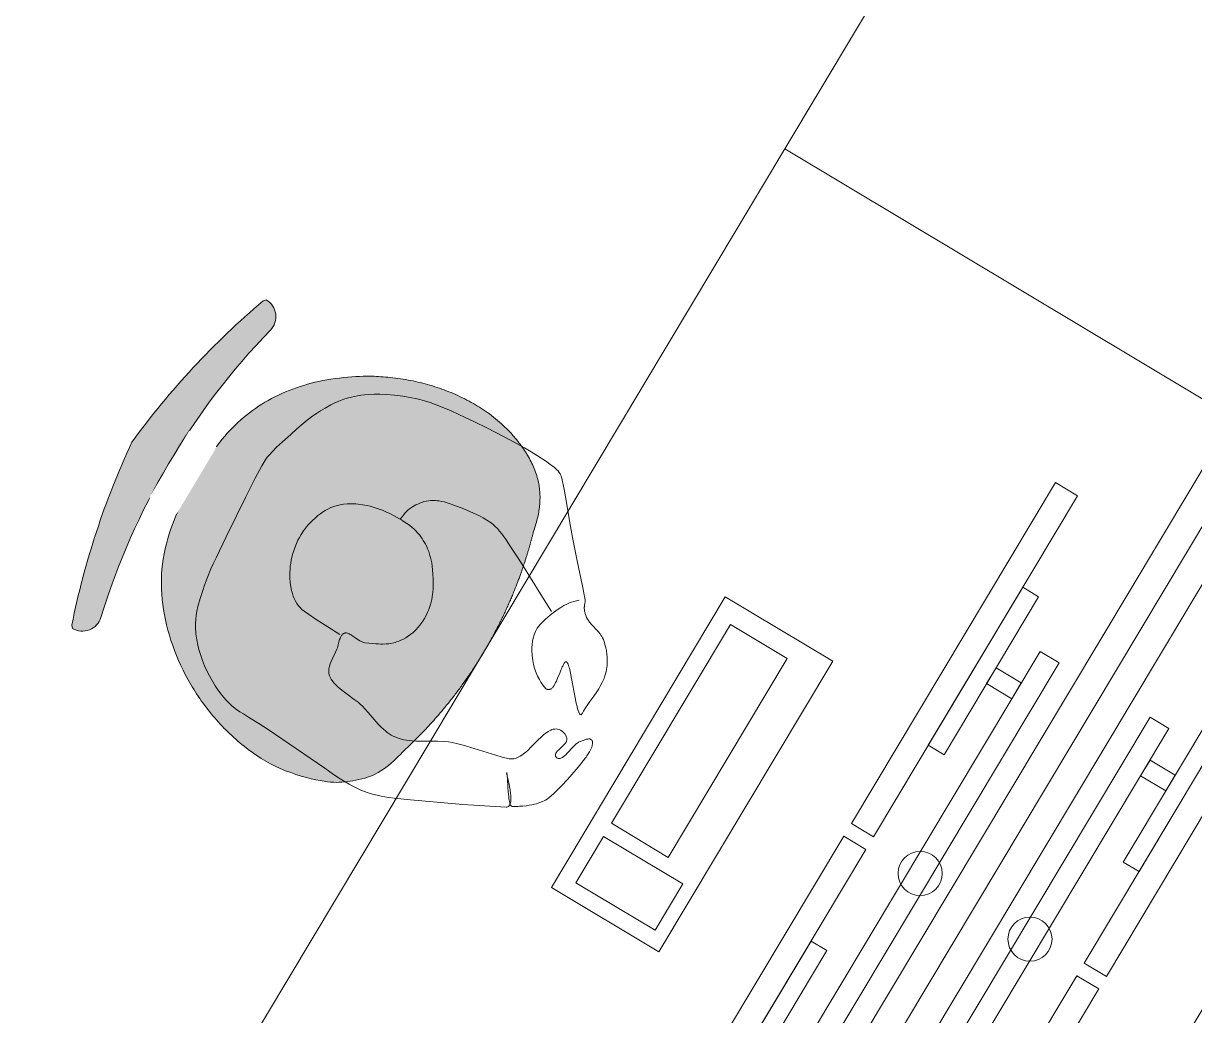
# Model space of a CAD drawing. Header units: millimetres. Extents: x 76548 to 83157, y 1824 to 49172.
# Drawn here: x 77452 to 79043, y 31262 to 32610 of the extents above; entities that cross this region are included whole.
import ezdxf

# ---------------------------------------------------------------- set-up
doc = ezdxf.new("R2010")
doc.units = ezdxf.units.MM
doc.header["$MEASUREMENT"] = 0
doc.layers.add('FURN-FILE', color=211, linetype='Continuous', lineweight=0)
doc.layers.add('FURN-WKST', color=42, linetype='Continuous', lineweight=13)

# ---------------------------------------------------------------- blocks, each defined once
blk = doc.blocks.new('*U83')
at = {"linetype": 'ByBlock', "lineweight": -2, "extrusion": (0, 0, -1)}
blk.add_hatch(color=7, dxfattribs=at).paths.add_polyline_path([(240, 333.8, 0.058838), (-17.8, 378.3, 0.058838), (-270.6, 310.9), (-274, 307.6, 0.485231), (-240.2, 283.4, -0.059133), (-15.2, 320.4, -0.059133), (212.3, 303.7, 0.485231), (243.7, 330.9)])
h = blk.add_hatch(color=7, dxfattribs=at)
edge = h.paths.add_edge_path()
edge.add_spline(control_points=[(177.4, -145.2), (207.7, -138.4), (239.5, -120.2), (285.5, -39.3), (282.8, 112.4), (154.2, 268.8), (37, 282.3), (-13.3, 278.2)], knot_values=[0, 0, 0, 0, 0.127805, 0.173291, 0.430539, 0.788352, 1, 1, 1, 1], degree=3, periodic=0)
edge.add_spline(control_points=[(-13.3, 278.2), (-63.7, 277.8), (-179.2, 253.8), (-293.3, 86.5), (-282.4, -64.8), (-229.3, -141.2), (-196, -156.5), (-165.2, -160.6)], knot_values=[0, 0, 0, 0, 0.211648, 0.569461, 0.826709, 0.872195, 1, 1, 1, 1], degree=3, periodic=0)
edge.add_line((-165.2, -160.6), (-165.2, -160.8))
edge.add_arc((-20, 427.7), 606.2, 256.1357, 272.5726)
edge.add_arc((-20, 427.7), 606.2, 272.5725, 289.0094)
edge.add_line((177.4, -145.4), (177.4, -145.2))
at = {"color": 0, "linetype": 'ByBlock', "lineweight": -2, "extrusion": (0, 0, -1), "flags": 128}
blk.add_lwpolyline([(240, 333.8, 0.058838), (-17.8, 378.3), (-17.8, 378.3, 0.058838), (-270.6, 310.9), (-274, 307.6, 0.485231), (-240.2, 283.4), (-240.2, 283.4, -0.059133), (-15.2, 320.4, -0.059133), (212.3, 303.7), (212.3, 303.7, 0.485231), (243.7, 330.9), (240, 333.8)], format="xyb", close=True, dxfattribs=at)
at = {"color": 0, "linetype": 'ByBlock', "lineweight": -2}
blk.add_rational_spline([(-177.4, -145.2), (-207.7, -138.4), (-239.5, -120.2), (-285.5, -39.3), (-282.8, 112.4), (-154.2, 268.8), (-37, 282.3), (13.3, 278.2), (63.7, 277.8), (179.2, 253.8), (293.3, 86.5), (282.4, -64.8), (229.3, -141.2), (196, -156.5), (165.2, -160.6), (165.2, -160.6), (165.2, -160.7), (165.2, -160.8), (108.8, -174.7), (50.9, -180.5), (-7.2, -177.9), (-65.3, -175.2), (-122.4, -164.4), (-177.4, -145.4), (-177.4, -145.3), (-177.4, -145.3), (-177.4, -145.2)], [1, 1, 1, 1, 1, 1, 1, 1, 1, 1, 1, 1, 1, 1, 1, 1, 1, 1, 0.993153505411, 0.993153505411, 1, 0.993153505411, 0.993153505411, 1, 1, 1, 1], degree=3, knots=[0, 0, 0, 0, 0.021301, 0.028882, 0.071757, 0.131392, 0.166667, 0.166667, 0.166667, 0.201941, 0.261577, 0.304452, 0.312032, 0.333333, 0.333333, 0.333333, 0.5, 0.5, 0.5, 0.666667, 0.666667, 0.666667, 0.833333, 0.833333, 0.833333, 1, 1, 1, 1], dxfattribs=at)
blk.add_wipeout([(-37.7, 321.4), (67.7, 317.3), (66, 274.1), (-39.4, 278.1)], dxfattribs=at)
blk = doc.blocks.new('*U84')
at = {"color": 0, "linetype": 'ByBlock', "lineweight": -2, "extrusion": (0, 0, -1), "flags": 128}
for points in [[(67.6, 119.9), (64.9, 117.2), (62.5, 114.6), (60.3, 112.1), (58.5, 109.6), (56.9, 107.1), (54.1, 102.4), (51.9, 98), (50.2, 94.1), (47.5, 87), (45.7, 81.6), (43.4, 73.4), (41.4, 65.2), (40.9, 62.5), (40.6, 59.8), (40.5, 57.2), (40.9, 52), (41.8, 47.2), (43.1, 42.7), (44.7, 38.6), (46.6, 34.7), (48.6, 31.1), (50.6, 27.8), (55, 21.9), (59.3, 17), (63.3, 13), (67.1, 9.7), (70.4, 7), (76.5, 2.8), (81.2, 0.1), (84.7, -1.7), (90, -3.8), (95.3, -5.4), (95.5, -5.4), (95.7, -5.4), (95.9, -5.4), (96.3, -5.4), (96.6, -5.3), (97, -5.2), (97.3, -5.1), (97.6, -5), (97.9, -4.8), (98.5, -4.5), (98.9, -4.2), (99.3, -4), (99.6, -3.7), (99.9, -3.5), (100.1, -3.3), (100.4, -3), (100.7, -2.8), (100.8, -2.6), (101, -2.4), (101.2, -2.1), (101.5, -1.4), (101.8, -0.6), (102, 0.3), (102.2, 1.2), (102.3, 2.2), (102.3, 4.3), (102.2, 6.5), (101.9, 8.7), (101.7, 10.9), (100.9, 15.1), (99.4, 22.7), (98.9, 25.5), (98.4, 27.8), (98.1, 29.8), (97.8, 31.4), (97.6, 32.8), (97.3, 34.9), (97.2, 36.3), (97.2, 37.3), (97.3, 38.5), (97.5, 39.4), (98.1, 40.1), (98.9, 40.3), (99.9, 40.2), (101, 39.7), (102.3, 38.9), (103.8, 37.9), (105.3, 36.7), (106.8, 35.3), (108.5, 33.9), (111.8, 30.6), (140.6, 0.6), (143.8, -2.4), (146.3, -4.7), (148.3, -6.4), (149.9, -7.6), (151.2, -8.4), (152.1, -8.9), (152.9, -9.2), (153.5, -9.3), (154.3, -9.2), (154.7, -8.8), (154.9, -8.3), (155.1, -7.4), (155, -6.1), (154.8, -3.2), (154.7, -0.4), (154.7, 2.3), (154.8, 7.7), (155, 12.6), (155.4, 21.6), (155.6, 28.6), (155.5, 33.9), (155.3, 37.8), (154.8, 43.7), (154.3, 46.6), (153.8, 49.5), (153, 52.9), (152.1, 56), (151.1, 58.8), (150, 61.4), (147.8, 66.2), (145.5, 70.2), (143.3, 73.6), (141.3, 76.4), (139.4, 78.8), (135.9, 82.8), (133.2, 85.6), (131, 87.6), (127.7, 90.5), (124.3, 93.1), (122.2, 94.5), (120.2, 95.6), (118.2, 96.4), (116.2, 97.2), (112.5, 98.3), (98.8, 101.7), (95.5, 102.7), (93, 103.7), (91.3, 104.5), (88.7, 105.9), (87.5, 106.7), (86.3, 107.6), (85.2, 108.4), (84.3, 109.2), (83.6, 109.9), (82.9, 110.5), (81.8, 111.6), (81, 112.5), (80.4, 113.2), (79.6, 114.2), (78.8, 115.3), (78.5, 115.8), (78.2, 116.4), (77.7, 117.4), (76.1, 121.2), (75.7, 122.1), (75.4, 122.8), (75.1, 123.3), (74.6, 124), (74.3, 124.3), (74, 124.6), (59.1, 140.1), (36.2, 163.2), (13.5, 186.2), (-0.5, 201.1), (-21.3, 223.7), (-31.8, 234.8), (-42.6, 245.8), (-43.7, 246.8), (-44.8, 247.6), (-45.8, 248.3), (-46.8, 248.9), (-47.8, 249.4), (-49.8, 250.3), (-51.5, 250.9), (-53.1, 251.4), (-54.5, 251.7), (-57.1, 252.2), (-59, 252.5), (-61.9, 252.8), (-64.7, 252.9), (-74.3, 253.2), (-82.7, 253.3), (-97.1, 253), (-107.9, 252.5), (-124, 251.5), (-140.3, 250), (-165.3, 247.5), (-183.8, 245.3), (-197.7, 243.4), (-218.7, 240.2), (-229.3, 238.3), (-240.1, 236.2), (-248.8, 234.1), (-256.3, 232), (-262.7, 229.9), (-268.2, 227.9), (-277.6, 224.1), (-284.5, 221), (-294.7, 216), (-304.7, 210.7), (-312.3, 206.3), (-318.8, 202.1), (-324.4, 198.1), (-329.1, 194.4), (-333.1, 191), (-336.5, 187.9), (-342.2, 182.1), (-346.3, 177.4), (-349.3, 173.8), (-353.5, 168.1), (-357.5, 162), (-360, 157.8), (-364.2, 150), (-367.5, 143.2), (-370.1, 137.3), (-372.2, 132.1), (-375.5, 122.9), (-377.8, 115.9), (-380.8, 105.3), (-383.7, 94.3), (-387.6, 80.1), (-390.3, 69.4), (-392, 61.5), (-392.9, 55.5), (-393.4, 51), (-393.6, 47.6), (-393.7, 42.5), (-393.4, 37.4), (-391.6, 18.3), (-388.4, -10.1), (-385, -38.5), (-381.2, -69.9), (-377.2, -101.3), (-375.9, -110.1), (-374.6, -117.8), (-372, -131.2), (-369.7, -141.1), (-367.8, -148.5), (-364.8, -159.5), (-361.5, -170.2), (-359.4, -176.2), (-357, -181.6), (-354.5, -186.5), (-351.9, -191), (-349.2, -195.2), (-343.7, -202.6), (-338.3, -208.9), (-333.2, -214.1), (-328.5, -218.5), (-324.2, -222.2), (-316.2, -228.4), (-309.9, -232.7), (-300.1, -238.8), (-289.8, -244.3), (-283, -247.5), (-277.2, -250.1), (-272.1, -252), (-267.7, -253.5), (-263.8, -254.7), (-260.4, -255.6), (-254.4, -256.9), (-249.8, -257.7), (-246.4, -258.1), (-241.2, -258.6), (-235.9, -258.8), (-230.2, -258.7), (-220.2, -258.5), (-205.3, -258), (-197.8, -257.9), (-190.4, -257.9), (-143.9, -259), (-97.3, -260.2), (-82.8, -260.5), (-71.9, -260.6), (-63.8, -260.4), (-57.7, -260.1), (-53.1, -259.8), (-46.1, -259), (-39.2, -258), (-34.9, -257.1), (-31, -256.2), (-23.7, -254.1), (-17.5, -251.9), (-12.2, -249.9), (-3, -245.9), (3.8, -242.6), (23.8, -232.2), (55.4, -215.5), (86.8, -198.5), (99.7, -191.5), (118.9, -180.6), (137.8, -169.7), (138.8, -168.9), (139.6, -168), (140.2, -167), (140.4, -166), (140.5, -164.9), (140.5, -163.9), (140.2, -162.7), (139.9, -161.6), (139.4, -160.5), (138.9, -159.4), (137.6, -157.1), (136.2, -154.9), (134.6, -152.8), (133, -150.8), (129.8, -147.1), (126.8, -143.9), (124.2, -141.3), (121.9, -139.1), (120.1, -137.3), (118.6, -135.8), (117.4, -134.7), (116.4, -133.7), (115.6, -133), (114.5, -131.8), (113.8, -131.1), (113.4, -130.7), (113.1, -130.2), (113, -129.9), (113.1, -129.8), (113.4, -130), (113.7, -130.4), (114.2, -130.9), (114.7, -131.5), (115.3, -132.3), (115.9, -133.1), (116.6, -134), (118.1, -136), (119.6, -138.1), (121.1, -140.2), (122.7, -142.3), (125.7, -146.4), (128.5, -150), (130.9, -153.1), (133, -155.7), (134.8, -157.8), (136.3, -159.5), (137.6, -160.8), (138.7, -161.8), (139.5, -162.6), (140.3, -163.2), (141.5, -164), (142.3, -164.4), (142.8, -164.6), (143.5, -164.7), (144.2, -164.5), (144.8, -164.1), (145.5, -163.7), (147.1, -162.7), (148.8, -161.5), (150.7, -160.2), (152.5, -158.8), (154.4, -157.4), (156.2, -156), (159.7, -153.1), (162.9, -150.4), (165.6, -147.8), (167.9, -145.4), (169.8, -143.3), (173, -139.5), (175.1, -136.5), (176.5, -134.3), (177.5, -132.6), (178.7, -130), (179.6, -127.4), (181.9, -118.7), (183.8, -111.1), (185.2, -104.4), (187.3, -92.7), (188.7, -83.8), (190.3, -70.5), (191.5, -57), (191.7, -55.2), (191.8, -53.3), (191.8, -51.5), (191.8, -47.9), (191.7, -44.8), (191.5, -42), (191.2, -39.7), (190.8, -37.8), (190.4, -36.3), (189.9, -35), (189.5, -34), (189.1, -33.1), (188.7, -32.5), (187.9, -31.5), (187.2, -30.8), (186.7, -30.4), (185.8, -30), (184.8, -29.7), (184.4, -29.7), (184, -29.7), (183.7, -29.7), (183.3, -29.8), (182.6, -30), (182, -30.4), (181.4, -30.7), (180.9, -31.1), (180.3, -31.6), (179.9, -32), (179, -32.9), (178.2, -33.8), (176.9, -35.4), (176, -36.7), (175.3, -37.6), (174.4, -38.9), (173.9, -39.6), (173.5, -40.2), (172.8, -41.2), (172.2, -42.2), (171.7, -43.3), (170.8, -45.7), (170.1, -48.1), (169.6, -50.5), (168.7, -55.1), (168, -59.3), (167.4, -62.8), (166.9, -65.7), (166.3, -68.1), (165.7, -70), (165.1, -71.5), (164.5, -72.6), (163.9, -73.5), (163.3, -74.2), (162.8, -74.7), (161.8, -75.3), (160.9, -75.6), (160.2, -75.8), (159, -75.8), (157.7, -75.5), (156.9, -75.2), (156.3, -74.9), (155.8, -74.4), (155.4, -73.9), (155, -73.4), (154.8, -72.8), (154.6, -72.2), (154.5, -71.5), (154.5, -70.2), (154.6, -68.8), (154.8, -67.4), (155, -66), (155.6, -63.4), (156.8, -58.5), (157.2, -56.7), (157.5, -55.2), (157.7, -53.9), (157.8, -52.8), (157.9, -51.9), (157.8, -50.4), (157.6, -49.3), (157.4, -48.6), (156.9, -47.6), (156.6, -47.2), (156.2, -46.8), (155.5, -46), (154.8, -45.4), (154.2, -44.8), (153.6, -44.4), (153, -44), (152.6, -43.7), (152.1, -43.4), (151.7, -43.2), (151, -42.8), (150.4, -42.6), (149.9, -42.4), (149.2, -42.2), (148.4, -42.1), (145.5, -41.7), (142.9, -41.7), (140.6, -42.1), (138.6, -42.8), (136.8, -43.7), (135.3, -44.8), (133.9, -46.1), (132.6, -47.5), (131.5, -49), (129.6, -52.4), (128.1, -56), (126.9, -59.6), (125.9, -63.3), (124.3, -70.5), (121.6, -83.7), (120.5, -88.5), (119.4, -92.6), (118.3, -96), (117.3, -98.8), (116.2, -101.2), (114.2, -104.9), (112.4, -107.3), (110.9, -108.9), (108.3, -110.9), (106.9, -111.7), (105.4, -112.4), (96.1, -115.7), (87.8, -118.3), (58, -126.7), (43.2, -131.1), (35.9, -133.6), (28.8, -136.2), (23.9, -138.4), (19.4, -140.7), (11.1, -145.5), (-3.2, -154.8), (-14, -161.6), (-18.1, -164), (-21.8, -165.9), (-28.3, -168.8), (-33.3, -170.5), (-37.2, -171.6), (-43.2, -172.6), (-46.2, -172.9), (-49.4, -173), (-52.8, -172.9), (-56, -172.6), (-58.9, -172.3), (-64.4, -171.3), (-69.1, -170.3), (-77.1, -168), (-89.1, -164.4), (-95.1, -162.7), (-101.1, -161.4), (-104.8, -160.8), (-108.3, -160.3), (-114.9, -159.8), (-126.8, -159.2), (-135.7, -158.7), (-142.1, -157.9), (-146.8, -157), (-150.2, -156.1), (-152.6, -155.3), (-156.2, -153.8), (-159.6, -152), (-160.6, -151.3), (-161.5, -150.6), (-163.1, -149), (-164.4, -147.3), (-165.5, -145.5), (-166.3, -143.8), (-167, -142.1), (-167.6, -140.3), (-168.5, -137), (-169.1, -133.9), (-170, -128.3), (-171.2, -119.8), (-171.9, -115.7), (-172.3, -113.7), (-172.8, -111.8), (-173.4, -109.8), (-174.7, -106.3), (-175.6, -103.8), (-175.9, -102.8), (-176.3, -101), (-176.6, -99.7), (-176.7, -98.7), (-176.7, -97.9), (-176.7, -96.7), (-176.7, -95.4), (-176.5, -94.4), (-176.2, -93.4), (-175.8, -92.7), (-175.4, -92), (-174.9, -91.4), (-174.3, -90.9), (-173.7, -90.5), (-173.1, -90.1), (-171.8, -89.6), (-170.4, -89.2), (-169, -89), (-167.5, -88.9), (-166.2, -88.8), (-163.4, -88.8), (-158.4, -89), (-154.6, -89.1), (-151.9, -89), (-149.9, -88.9), (-148.5, -88.7), (-147.5, -88.4), (-146.1, -88), (-144.7, -87.4), (-135.1, -82.5), (-131.5, -80.5), (-128.4, -78.8), (-125.7, -77.2), (-123.4, -75.8), (-119.5, -73), (-116.7, -70.8), (-114.7, -69), (-111.8, -66.2), (-110.4, -64.6), (-109.2, -63), (-107.3, -60.5), (-105.6, -58), (-104.2, -55.7), (-101.8, -51.3), (-100, -47.3), (-98.7, -43.7), (-97.7, -40.5), (-96.9, -37.6), (-96.4, -35), (-95.6, -30.4), (-95.3, -26.9), (-95.1, -24.2), (-95, -20), (-95.1, -15.7), (-95.3, -11.9), (-95.7, -8.4), (-96.2, -5.2), (-96.8, -2.2), (-98.1, 3.1), (-99.5, 7.6), (-100.9, 11.5), (-102.3, 14.7), (-104.9, 20.3), (-107.1, 24.3), (-110.7, 30.2), (-114.5, 35.9), (-118.3, 41.2), (-121.8, 45.8), (-125, 49.7), (-128, 53), (-130.7, 55.8), (-133.2, 58.1), (-135.5, 60.2), (-139.7, 63.5), (-143.1, 65.9), (-145.7, 67.7), (-149.9, 70.1), (-154.3, 72.3), (-157.1, 73.6), (-159.6, 74.6), (-162, 75.5), (-166.4, 76.8), (-170.1, 77.7), (-173.4, 78.3), (-176.3, 78.7), (-181.4, 79.2), (-185.3, 79.3), (-191.3, 79.4), (-194.4, 79.3), (-197.6, 79.2), (-205.6, 78.7), (-212.4, 78), (-218.2, 77.1), (-223.2, 76.2), (-227.5, 75.2), (-234.8, 73.3), (-240.1, 71.6), (-244, 70.2), (-249.7, 67.8), (-255.3, 65.2), (-258.3, 63.7), (-261.1, 62.1), (-263.6, 60.5), (-268.2, 57.3), (-272.1, 54.2), (-275.3, 51.2), (-277.9, 48.3), (-280.2, 45.7), (-282, 43.2), (-283.6, 41), (-286.2, 36.8), (-288, 33.5), (-289.2, 30.9), (-290.9, 26.7), (-292.5, 22.4), (-294, 17.3), (-295.2, 12.7), (-296.1, 8.4), (-296.7, 4.4), (-297.2, 0.8), (-297.6, -5.9), (-297.7, -11.5), (-297.4, -16.4), (-297, -20.6), (-295.9, -27.7), (-294.7, -32.9), (-292.5, -40.6), (-289.8, -48.1), (-288.1, -52.1), (-286.3, -55.9), (-284.4, -59.5), (-282.4, -62.9), (-278.3, -69.2), (-274.3, -74.5), (-270.5, -78.9), (-267, -82.5), (-263.7, -85.4), (-260.7, -87.8), (-258.1, -89.6), (-255.6, -91.1), (-251.3, -93.4), (-247.9, -94.7), (-245.3, -95.5), (-241.4, -96.4), (-237.3, -96.8), (-230, -97), (-217.3, -97.2), (-198.5, -97), (-179.6, -96.6)], [(44.3, 86.5), (19.9, 97.9), (-4.6, 109.4), (-20.7, 116.9), (-32.9, 122.4), (-51.2, 130.4), (-60.5, 134.3), (-69.9, 138.1), (-74.4, 139.6), (-78.7, 140.8), (-82.7, 141.6), (-86.5, 142.1), (-90.1, 142.4), (-97, 142.6), (-103, 142.3), (-108.3, 141.9), (-117.6, 140.6), (-131.6, 138), (-145.5, 135.1), (-150.7, 134), (-155.2, 132.7), (-159.1, 131.5), (-162.4, 130.2), (-165.3, 129), (-167.7, 127.8), (-169.8, 126.7), (-173.3, 124.6), (-175.8, 122.9), (-177.5, 121.5), (-180, 119.2), (-182.3, 116.8), (-183.5, 115.3), (-185.8, 112.3), (-187.6, 109.5), (-189.2, 107), (-190.4, 104.7), (-191.4, 102.7), (-192.2, 100.9), (-193.4, 97.7), (-194.1, 95.2), (-194.6, 93.4), (-195.1, 90.6), (-195.4, 87.7), (-195.7, 83.5), (-196, 79.2)]]:
    blk.add_lwpolyline(points, dxfattribs=at)
blk = doc.blocks.new('*U85')
at = {"color": 0, "linetype": 'ByBlock', "lineweight": -2, "flags": 128}
for points in [[(-93.8, -226.5), (-76.1, 233.1), (93.8, 226.5), (76.1, -233.1), (-93.8, -226.5)], [(65, 131.6), (67.8, 204.9), (-57.6, 209.7), (-60.4, 136.4), (65, 131.6)], [(-37.9, -200.2), (-25.8, 114.3), (64.2, 110.8), (52, -203.7), (-37.9, -200.2)]]:
    blk.add_lwpolyline(points, close=True, dxfattribs=at)
blk = doc.blocks.new('wrk3_12')
at = {"layer": 'FURN-FILE', "color": 0, "linetype": 'Continuous', "lineweight": 0, "flags": 128}
for points in [[(200, 166.9), (740, 166.9), (740, 201.9), (200, 201.9), (200, 166.9)], [(760, 166.9), (1300, 166.9), (1300, 201.9), (760, 201.9), (760, 166.9)], [(345, 166.9), (595, 166.9), (595, 141.9), (345, 141.9), (345, 166.9)], [(905, 166.9), (1155, 166.9), (1155, 141.9), (905, 141.9), (905, 166.9)], [(1017.5, 141.9), (1042.5, 141.9), (1042.5, 101.9), (1017.5, 101.9), (1017.5, 141.9)], [(407.5, 101.9), (1092.5, 101.9), (1092.5, 71.9), (407.5, 71.9), (407.5, 101.9)]]:
    blk.add_lwpolyline(points, close=True, dxfattribs=at)
at = {"layer": 'FURN-FILE', "color": 0, "linetype": 'Continuous', "lineweight": 0}
blk.add_circle((750, 86.9), 30, dxfattribs=at)
at = {"layer": 'FURN-WKST', "color": 0}
blk.add_line((0, 40), (1500, 40), dxfattribs=at)
at = {"layer": 'FURN-FILE', "color": 0, "linetype": 'Continuous', "lineweight": 0, "extrusion": (0, 0, -1), "rotation": 2.212929250014389}
blk.add_blockref('*U83', (-705.9, 928), dxfattribs=at)
at = {"layer": 'FURN-FILE', "color": 0, "linetype": 'Continuous', "lineweight": 0, "rotation": 92.21320400544748}
blk.add_blockref('*U85', (706.2, 421.9), dxfattribs=at)
at = {"layer": 'FURN-WKST', "color": 0, "flags": 128}
blk.add_lwpolyline([(0, 0), (1500, 0), (1500, 750), (0, 750), (0, 0)], close=True, dxfattribs=at)
at = {"layer": 'FURN-FILE', "color": 0, "linetype": 'Continuous', "lineweight": 0, "extrusion": (0, 0, -1), "rotation": 92.21292925001437}
blk.add_blockref('*U84', (-713.2, 747.1), dxfattribs=at)
blk = doc.blocks.new('wrk3_13')
at = {"layer": 'FURN-WKST', "color": 0, "flags": 128}
blk.add_lwpolyline([(0, 0), (1500, 0), (1500, 750), (0, 750), (0, 0)], close=True, dxfattribs=at)
blk = doc.blocks.new('*U93')
at = {"color": 0, "linetype": 'ByBlock', "lineweight": -2, "extrusion": (0, 0, -1), "flags": 128}
for points in [[(93.8, -226.5), (76.1, 233.1), (-93.8, 226.5), (-76.1, -233.1), (93.8, -226.5)], [(-65, 131.6), (-67.8, 204.9), (57.6, 209.7), (60.4, 136.4), (-65, 131.6)], [(37.9, -200.2), (25.8, 114.3), (-64.2, 110.8), (-52, -203.7), (37.9, -200.2)]]:
    blk.add_lwpolyline(points, close=True, dxfattribs=at)
blk = doc.blocks.new('wrk3_14')
at = {"layer": 'FURN-FILE', "color": 0, "linetype": 'Continuous', "lineweight": 0, "extrusion": (0, 0, -1), "flags": 128}
for points in [[(-200, 166.9), (-740, 166.9), (-740, 201.9), (-200, 201.9), (-200, 166.9)], [(-760, 166.9), (-1300, 166.9), (-1300, 201.9), (-760, 201.9), (-760, 166.9)], [(-905, 166.9), (-1155, 166.9), (-1155, 141.9), (-905, 141.9), (-905, 166.9)], [(-1017.5, 141.9), (-1042.5, 141.9), (-1042.5, 101.9), (-1017.5, 101.9), (-1017.5, 141.9)], [(-407.5, 101.9), (-1092.5, 101.9), (-1092.5, 71.9), (-407.5, 71.9), (-407.5, 101.9)]]:
    blk.add_lwpolyline(points, close=True, dxfattribs=at)
at = {"layer": 'FURN-FILE', "color": 0, "linetype": 'Continuous', "lineweight": 0, "extrusion": (0, 0, -1)}
blk.add_circle((-750, 86.9), 30, dxfattribs=at)
at = {"layer": 'FURN-WKST', "color": 0}
blk.add_line((0, 40), (1500, 40), dxfattribs=at)
at = {"layer": 'FURN-WKST', "color": 0, "extrusion": (0, 0, -1), "flags": 128}
blk.add_lwpolyline([(0, 0), (-1500, 0), (-1500, 750), (0, 750), (0, 0)], close=True, dxfattribs=at)
at = {"layer": 'FURN-FILE', "color": 0, "linetype": 'Continuous', "lineweight": 0, "rotation": 92.21320400544748}
blk.add_blockref('*U93', (706.2, 421.9), dxfattribs=at)

msp = doc.modelspace()

# ---------------------------------------------------------------- block references
at = {"layer": 'FURN-FILE', "linetype": 'Continuous', "lineweight": 0, "rotation": 59.0944058459451}
msp.add_blockref('wrk3_12', (78359.7, 30766.9), dxfattribs=at)

# ---------------------------------------------------------------- next in the draw order: block references
msp.add_blockref('wrk3_13', (79130.1, 32054), dxfattribs=at)

# ---------------------------------------------------------------- next in the draw order: block references
at = {"layer": 'FURN-FILE', "linetype": 'Continuous', "lineweight": 0, "extrusion": (0, 0, -1), "rotation": 120.9055941540549}
msp.add_blockref('wrk3_14', (-78359.7, 30766.9), dxfattribs=at)

doc.saveas('drawing.dxf')
